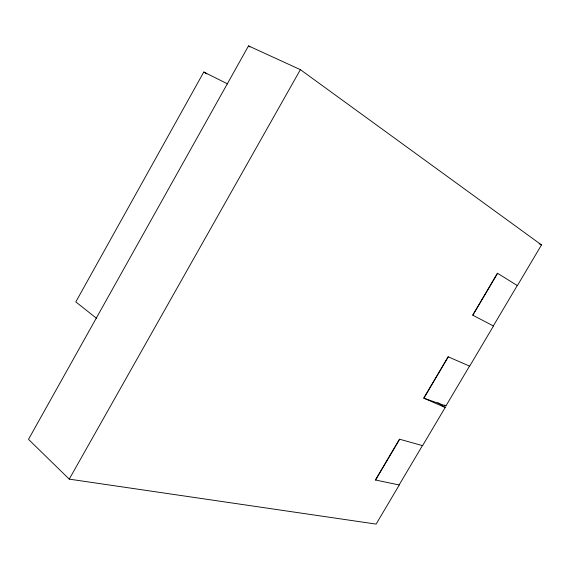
<?xml version="1.0" encoding="UTF-8"?>
<svg xmlns="http://www.w3.org/2000/svg" width="570" height="570" viewBox="0 0 570 570"><rect width="100%" height="100%" fill="white"/><g stroke="black" fill="none" stroke-linecap="round" stroke-linejoin="round"><path stroke-width="0.85" d="M227.672 83.933L203.796 72.02L75.81 301.901L96.729 318.488M469.523 366.09L445.897 405.975L423.724 398.131L448.127 356.777L469.673 366.161L493.456 326.012L472.701 315.146L497.439 273.222L517.396 285.606L541.5 244.922L300.383 69.647L248.513 45.906L28.5 439.349L69.241 479.135L376.107 524.094L399.271 484.999L375.416 479.983L399.484 439.192L422.584 445.647L445.191 407.493L437.831 402.669M69.241 479.135L300.383 69.647M375.594 480.018L399.663 439.242M448.291 356.849L423.888 398.188L445.191 407.493M472.858 315.224L497.589 273.315M399.1 484.963L422.42 445.605M493.314 325.94L517.261 285.513M539.149 243.739L541.5 244.922M203.796 72.02L206.76 73.929M444.422 405.014L445.897 405.975M248.513 45.906L249.966 46.932"/></g></svg>
